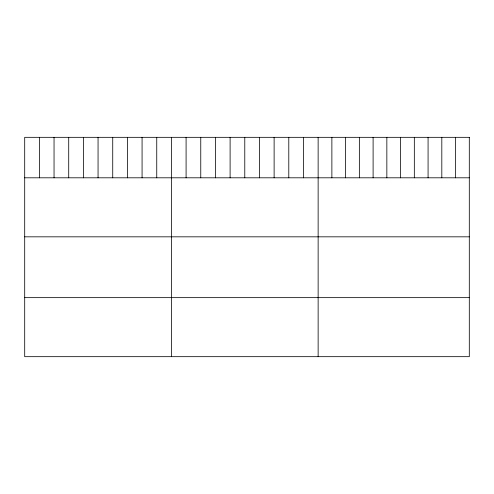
<?xml version="1.0" encoding="UTF-8"?>
<svg xmlns="http://www.w3.org/2000/svg" width="494" height="494" viewBox="0 0 494 494"><rect width="100%" height="100%" fill="white"/><g stroke="black" fill="none" stroke-linecap="round" stroke-linejoin="round"><path stroke-width="0.74" d="M24.7 177.803L469.3 177.803M24.7 236.83L469.3 236.83M24.7 297.647L469.3 297.647M455.561 137.326L455.561 177.803M441.815 137.326L441.815 177.803M428.076 137.326L428.076 177.803M414.33 137.326L414.33 177.803M400.591 137.326L400.591 177.803M386.845 137.326L386.845 177.803M373.106 137.326L373.106 177.803M359.36 137.326L359.36 177.803M345.621 137.326L345.621 177.803M331.875 137.326L331.875 177.803M318.136 137.326L318.136 356.674M303.464 137.326L303.464 177.803M288.792 137.326L288.792 177.803M274.121 137.326L274.121 177.803M259.449 137.326L259.449 177.803M244.777 137.326L244.777 177.803M230.105 137.326L230.105 177.803M215.433 137.326L215.433 177.803M200.762 137.326L200.762 177.803M186.09 137.326L186.09 177.803M171.418 137.326L171.418 356.674M156.746 137.326L156.746 177.803M142.074 137.326L142.074 177.803M127.403 137.326L127.403 177.803M112.731 137.326L112.731 177.803M98.059 137.326L98.059 177.803M83.387 137.326L83.387 177.803M68.715 137.326L68.715 177.803M54.044 137.326L54.044 177.803M39.372 137.326L39.372 177.803M469.3 137.326L24.7 137.326L24.7 356.674L469.3 356.674L469.3 137.326"/></g></svg>
